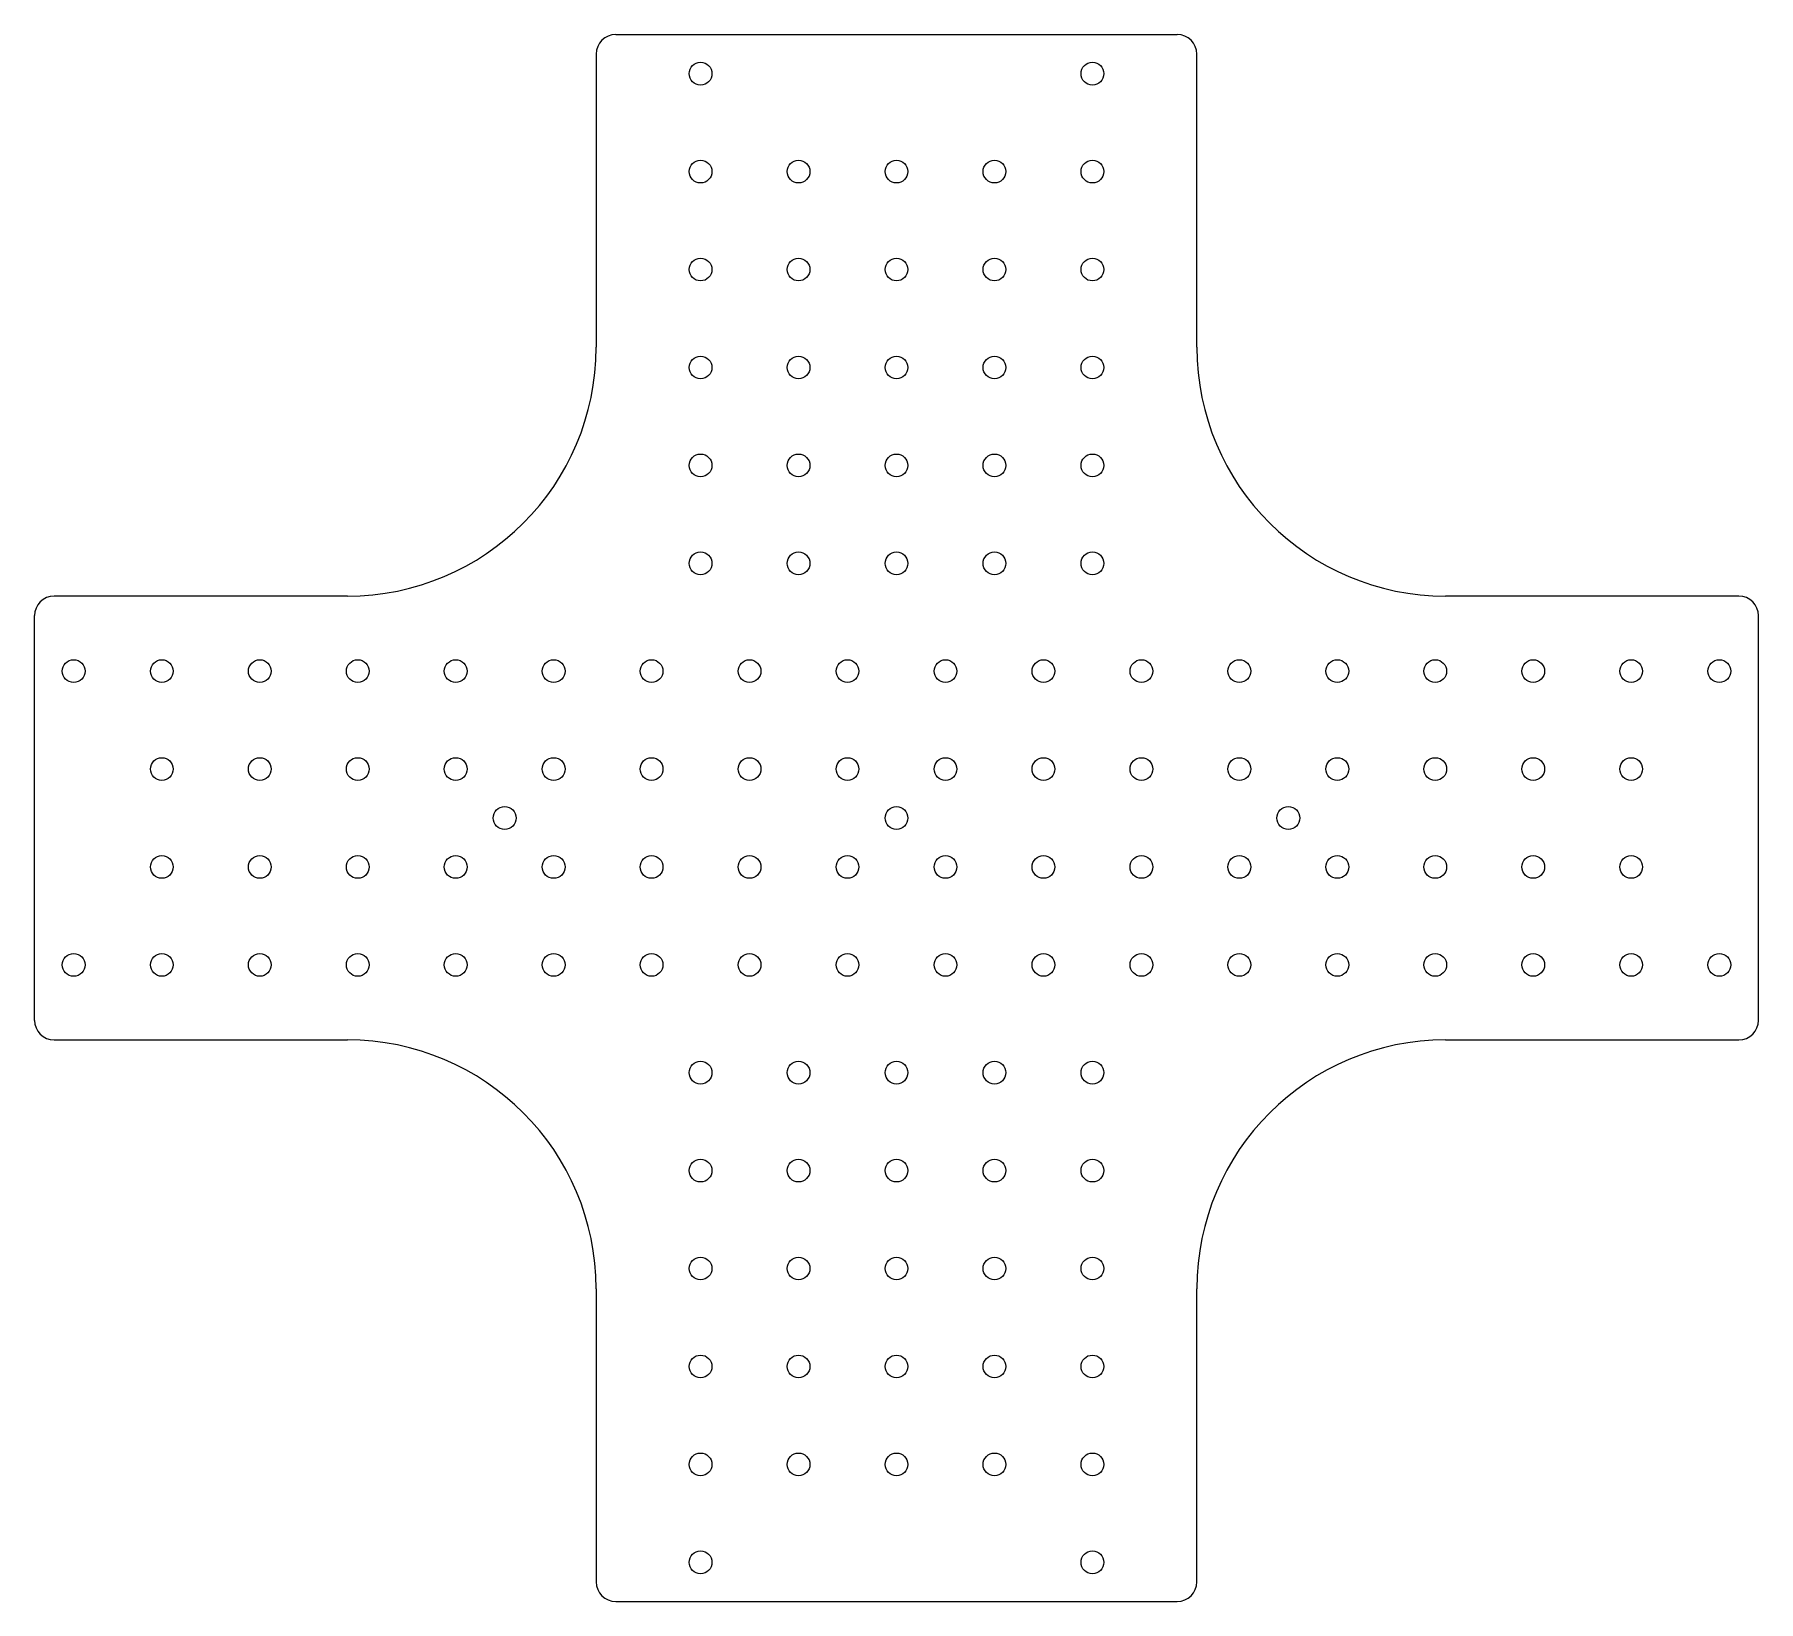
# Model space of a CAD drawing. Extents: x -220 to 220, y -200 to 200.
import ezdxf

# ---------------------------------------------------------------- set-up
doc = ezdxf.new("R2010")
doc.units = 0
doc.layers.add('VISIBLE', color=7, linetype='CONTINUOUS')

msp = doc.modelspace()

# ---------------------------------------------------------------- linework, layer by layer
at = {"layer": 'VISIBLE'}
for p, q in [((-71.65, 200), (71.65, 200)), ((-76.65, 195), (-76.65, 120.15)), ((76.65, 120.15), (76.65, 195)), ((-140.15, 56.65), (-215, 56.65)), ((215, 56.65), (140.15, 56.65)), ((-220, -51.65), (-220, 51.65)), ((220, -51.65), (220, 51.65)), ((-215, -56.65), (-140.15, -56.65)), ((140.15, -56.65), (215, -56.65)), ((-76.65, -120.15), (-76.65, -195)), ((76.65, -195), (76.65, -120.15)), ((-71.65, -200), (71.65, -200))]:
    msp.add_line(p, q, dxfattribs=at)
for centre in [(-50, 190), (50, 190), (-50, 165), (-25, 165), (0, 165), (25, 165), (50, 165), (-50, 140), (-25, 140), (0, 140), (25, 140), (50, 140), (-50, 115), (-25, 115), (0, 115), (25, 115), (50, 115), (-50, 90), (-25, 90), (0, 90), (25, 90), (50, 90), (-50, 65), (-25, 65), (0, 65), (25, 65), (50, 65), (-210, 37.5), (-187.5, 37.5), (-162.5, 37.5), (-137.5, 37.5), (-112.5, 37.5), (-87.5, 37.5), (-62.5, 37.5), (-37.5, 37.5), (-12.5, 37.5), (12.5, 37.5), (37.5, 37.5), (62.5, 37.5), (87.5, 37.5), (112.5, 37.5), (137.5, 37.5), (162.5, 37.5), (187.5, 37.5), (210, 37.5), (-187.5, 12.5), (-162.5, 12.5), (-137.5, 12.5), (-112.5, 12.5), (-87.5, 12.5), (-62.5, 12.5), (-37.5, 12.5), (-12.5, 12.5), (12.5, 12.5), (37.5, 12.5), (62.5, 12.5), (87.5, 12.5), (112.5, 12.5), (137.5, 12.5), (162.5, 12.5), (187.5, 12.5), (-100, 0), (0, 0), (100, 0), (-187.5, -12.5), (-162.5, -12.5), (-137.5, -12.5), (-112.5, -12.5), (-87.5, -12.5), (-62.5, -12.5), (-37.5, -12.5), (-12.5, -12.5), (12.5, -12.5), (37.5, -12.5), (62.5, -12.5), (87.5, -12.5), (112.5, -12.5), (137.5, -12.5), (162.5, -12.5), (187.5, -12.5), (-210, -37.5), (-187.5, -37.5), (-162.5, -37.5), (-137.5, -37.5), (-112.5, -37.5), (-87.5, -37.5), (-62.5, -37.5), (-37.5, -37.5), (-12.5, -37.5), (12.5, -37.5), (37.5, -37.5), (62.5, -37.5), (87.5, -37.5), (112.5, -37.5), (137.5, -37.5), (162.5, -37.5), (187.5, -37.5), (210, -37.5), (-50, -65), (-25, -65), (0, -65), (25, -65), (50, -65), (-50, -90), (-25, -90), (0, -90), (25, -90), (50, -90), (-50, -115), (-25, -115), (0, -115), (25, -115), (50, -115), (-50, -140), (-25, -140), (0, -140), (25, -140), (50, -140), (-50, -165), (-25, -165), (0, -165), (25, -165), (50, -165), (-50, -190), (50, -190)]:
    msp.add_circle(centre, 2.9, dxfattribs=at)
for centre, radius, start, end in [((-71.65, 195), 5, 90, 180), ((71.65, 195), 5, 0, 90), ((-140.15, 120.15), 63.5, 270, 0), ((140.15, 120.15), 63.5, 180, 270), ((-215, 51.65), 5, 90, 180), ((215, 51.65), 5, 0, 90), ((-215, -51.65), 5, 180, 270), ((215, -51.65), 5, 270, 0), ((-140.15, -120.15), 63.5, 0, 90), ((140.15, -120.15), 63.5, 90, 180), ((-71.65, -195), 5, 180, 270), ((71.65, -195), 5, 270, 0)]:
    msp.add_arc(centre, radius, start, end, dxfattribs=at)

doc.saveas('drawing.dxf')
